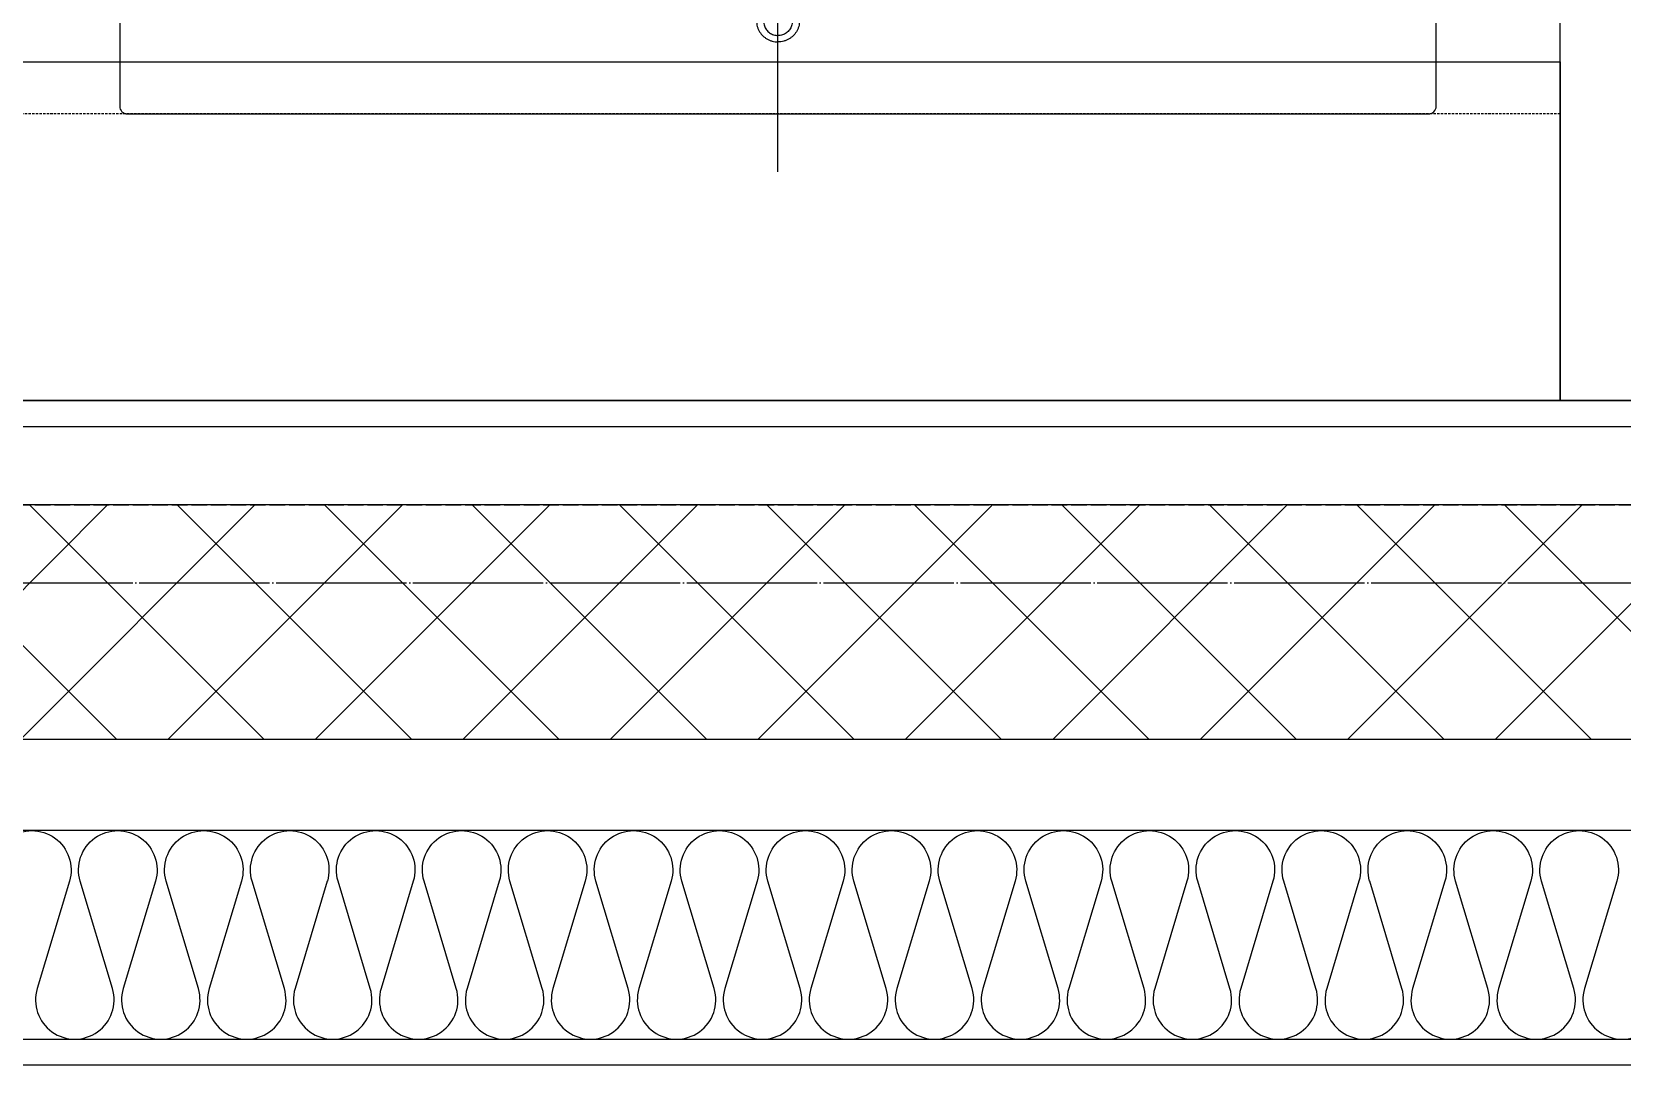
# Model space of a CAD drawing. Header units: millimetres. Extents: x 18456 to 179493, y -203649 to 469211.
# Drawn here: x 107713 to 108323, y 132679 to 133075 of the extents above; entities that cross this region are included whole.
import ezdxf

# ---------------------------------------------------------------- set-up
doc = ezdxf.new("R2010")
doc.units = ezdxf.units.MM
for name, pattern in [('X-평면도(기본형)$0$CEN', [52.5, 50, -1, 0.5, -1]), ('X-평면도(기본형)$0$HID', [2.8, 1.8, -1]), ('X-평면도(기본형)$0$HID2', [7.5, 6, -1.5]), ('X-평면도(기본형)$0$HIDDENX2', [0.75, 0.5, -0.25])]:
    doc.linetypes.add(name, pattern=pattern)
for name, color, linetype, true_color in [('X-평면도(기본형)$0$40HAT', 9, 'Continuous', 0x808080), ('X-평면도(기본형)$0$CEN', 1, 'X-평면도(기본형)$0$CEN', 0xff0000), ('X-평면도(기본형)$0$FIN', 9, 'Continuous', 0x808080), ('X-평면도(기본형)$0$FUR', 6, 'Continuous', 0xff00ff), ('X-평면도(기본형)$0$INS', 9, 'Continuous', 0x808080), ('X-평면도(기본형)$0$INSUL', 9, 'Continuous', 0x808080), ('X-평면도(기본형)$0$KITC', 6, 'Continuous', 0xff00ff), ('X-평면도(기본형)$0$MC', 7, 'Continuous', 0x7f7fff), ('X-평면도(기본형)$0$UIS', 7, 'X-평면도(기본형)$0$HID2', 0x000000), ('X-평면도(기본형)$0$W1', 2, 'Continuous', 0xffff00), ('X-평면도(기본형)$0$W2', 3, 'Continuous', 0x00ff00)]:
    doc.layers.add(name, color=color, linetype=linetype, true_color=true_color)

# ---------------------------------------------------------------- blocks, each defined once
blk = doc.blocks.new('X-평면도(기본형)$0$SB1703 1500')
at = {"layer": 'X-평면도(기본형)$0$FUR', "color": 8, "linetype": 'X-평면도(기본형)$0$HIDDENX2', "ltscale": 2, "true_color": 0x808080}
for points, degree in [([(0, 800), (0, 299.01), (0, 165.65), (0, 0)], 3), ([(0, 0), (750, 0), (1500, 0)], 2)]:
    blk.add_open_spline(points, degree=degree, dxfattribs=at)
at = {"layer": 'X-평면도(기본형)$0$FUR'}
for points, degree in [([(0, 800), (0, 299.01), (0, 165.65), (0, 0)], 3), ([(0, 0), (750, 0), (1500, 0)], 2)]:
    blk.add_open_spline(points, degree=degree, dxfattribs=at)
blk = doc.blocks.new('X-평면도(기본형)$0$세면대_공통')
at = {"layer": 'X-평면도(기본형)$0$FUR', "color": 1, "true_color": 0xff0000}
blk.add_line((765264.28, -195403.28, 0.03), (765264.28, -195892.78, -0.59), dxfattribs=at)
at = {"layer": 'X-평면도(기본형)$0$FUR'}
for p, q in [((765011.78, -195428.53, 0), (765011.78, -195860.53, 0)), ((765513.78, -195425.53, 0), (765014.78, -195425.53, 0)), ((765516.78, -195860.53, 0), (765516.78, -195428.53, 0))]:
    blk.add_line(p, q, dxfattribs=at)
for centre, start, end in [((765014.78, -195428.53, 0), 90, 180), ((765513.78, -195428.53, 0), 0, 90)]:
    blk.add_arc(centre, 3, start, end, dxfattribs=at)
at = {"layer": 'X-평면도(기본형)$0$FUR', "color": 8, "true_color": 0x808080}
for points, knots in [([(765260.66, -195468.61, 0.25), (765260.42, -195468.49, 0.25), (765259.86, -195468.21, 0.25), (765259.03, -195467.62, 0.25), (765258.21, -195466.87, 0.25), (765257.49, -195466, 0.25), (765256.91, -195465.05, 0.25), (765256.46, -195464.03, 0.25), (765256.15, -195462.96, 0.25), (765256, -195461.86, 0.25), (765256, -195460.75, 0.25), (765256.15, -195459.64, 0.25), (765256.46, -195458.57, 0.25), (765256.91, -195457.55, 0.25), (765257.49, -195456.6, 0.25), (765258.21, -195455.74, 0.25), (765259.03, -195454.98, 0.25), (765259.96, -195454.34, 0.25), (765260.96, -195453.83, 0.25), (765262.02, -195453.46, 0.25), (765263.13, -195453.22, 0.25), (765263.88, -195453.19, 0.25), (765264.26, -195453.18, 0.25)], [0, 0, 0, 0, 0.779641, 1.899981, 3.018043, 4.133781, 5.247319, 6.358945, 7.469092, 8.578305, 9.687198, 10.796411, 11.906559, 13.018185, 14.131722, 15.24746, 16.365523, 17.485863, 18.608264, 19.732358, 20.857655, 21.983576, 21.983576, 21.983576, 21.983576]), ([(765267.85, -195468.61, 0.25), (765268.09, -195468.49, 0.25), (765268.65, -195468.21, 0.25), (765269.48, -195467.62, 0.25), (765270.3, -195466.87, 0.25), (765271.02, -195466, 0.25), (765271.6, -195465.05, 0.25), (765272.05, -195464.03, 0.25), (765272.36, -195462.96, 0.25), (765272.51, -195461.86, 0.25), (765272.51, -195460.75, 0.25), (765272.36, -195459.64, 0.25), (765272.05, -195458.57, 0.25), (765271.6, -195457.55, 0.25), (765271.02, -195456.6, 0.25), (765270.3, -195455.74, 0.25), (765269.48, -195454.98, 0.25), (765268.55, -195454.34, 0.25), (765267.55, -195453.83, 0.25), (765266.49, -195453.46, 0.25), (765265.38, -195453.22, 0.25), (765264.63, -195453.19, 0.25), (765264.26, -195453.18, 0.25)], [0, 0, 0, 0, 0.779641, 1.899981, 3.018043, 4.133781, 5.247319, 6.358945, 7.469092, 8.578305, 9.687198, 10.796411, 11.906559, 13.018185, 14.131722, 15.24746, 16.365523, 17.485863, 18.608264, 19.732358, 20.857655, 21.983576, 21.983576, 21.983576, 21.983576]), ([(765264.26, -195466.46, 0.25), (765263.97, -195466.45, 0.25), (765263.39, -195466.42, 0.25), (765262.55, -195466.21, 0.25), (765261.75, -195465.89, 0.25), (765261.01, -195465.44, 0.25), (765260.35, -195464.89, 0.25), (765259.79, -195464.24, 0.25), (765259.33, -195463.51, 0.25), (765259, -195462.72, 0.25), (765258.8, -195461.89, 0.25), (765258.73, -195461.04, 0.25), (765258.8, -195460.19, 0.25), (765259, -195459.36, 0.25), (765259.33, -195458.57, 0.25), (765259.79, -195457.84, 0.25), (765260.35, -195457.2, 0.25), (765261.01, -195456.64, 0.25), (765261.75, -195456.2, 0.25), (765262.55, -195455.87, 0.25), (765263.39, -195455.66, 0.25), (765263.97, -195455.64, 0.25), (765264.26, -195455.63, 0.25)], [0, 0, 0, 0, 0.86297, 1.725311, 2.586453, 3.445943, 4.303488, 5.158981, 6.012519, 6.86439, 7.715048, 8.565068, 9.415087, 10.265745, 11.117617, 11.971155, 12.826648, 13.684192, 14.543682, 15.404825, 16.267165, 17.130135, 17.130135, 17.130135, 17.130135]), ([(765264.26, -195466.43, 0.25), (765264.54, -195466.42, 0.25), (765265.11, -195466.39, 0.25), (765265.95, -195466.18, 0.25), (765266.75, -195465.86, 0.25), (765267.48, -195465.42, 0.25), (765268.14, -195464.87, 0.25), (765268.7, -195464.22, 0.25), (765269.15, -195463.5, 0.25), (765269.48, -195462.71, 0.25), (765269.68, -195461.89, 0.25), (765269.75, -195461.04, 0.25), (765269.68, -195460.2, 0.25), (765269.48, -195459.37, 0.25), (765269.15, -195458.59, 0.25), (765268.7, -195457.86, 0.25), (765268.14, -195457.22, 0.25), (765267.48, -195456.67, 0.25), (765266.75, -195456.22, 0.25), (765265.95, -195455.9, 0.25), (765265.11, -195455.69, 0.25), (765264.54, -195455.67, 0.25), (765264.26, -195455.66, 0.25)], [0, 0, 0, 0, 0.858106, 1.715587, 2.571876, 3.426523, 4.279234, 5.129906, 5.978634, 6.825704, 7.671568, 8.516797, 9.362027, 10.207891, 11.054961, 11.903689, 12.75436, 13.607072, 14.461718, 15.318007, 16.175488, 17.033595, 17.033595, 17.033595, 17.033595])]:
    blk.add_open_spline(points, degree=3, knots=knots, dxfattribs=at)
blk = doc.blocks.new('X-평면도(기본형)$0$ba15002200')
at = {"layer": 'X-평면도(기본형)$0$FUR', "linetype": 'X-평면도(기본형)$0$HID', "ltscale": 0.5}
blk.add_line((110, 1400), (110, 0), dxfattribs=at)
at = {"layer": 'X-평면도(기본형)$0$FUR'}
blk.add_lwpolyline([(0, 0), (130, 0), (130, 1400), (0, 1400)], close=True, dxfattribs=at)
at = {"layer": 'X-평면도(기본형)$0$MC'}
blk.add_lwpolyline([(0, 2200), (1500, 2200), (1500, 0), (0, 0)], close=True, dxfattribs=at)
at = {"layer": 'X-평면도(기본형)$0$FUR'}
blk.add_blockref('X-평면도(기본형)$0$SB1703 1500', (0, 1400), dxfattribs=at)
at = {"layer": 'X-평면도(기본형)$0$FUR', "xscale": -1, "rotation": 90}
blk.add_blockref('X-평면도(기본형)$0$세면대_공통', (-195315.53, 766364.28, 0), dxfattribs=at)
blk = doc.blocks.new('U45 (X-평면도(기본형)$0$ins-l)')
at = {"layer": 'X-평면도(기본형)$0$INSUL', "color": 8, "true_color": 0x808080}
for p, q in [((1335.28, 75.76), (1319.82, 24.24)), ((1355.89, 24.24), (1340.43, 75.76)), ((1376.5, 75.76), (1361.04, 24.24)), ((1397.11, 24.24), (1381.65, 75.76)), ((1417.72, 75.76), (1402.26, 24.24)), ((1438.33, 24.24), (1422.87, 75.76)), ((1458.94, 75.76), (1443.48, 24.24)), ((1479.55, 24.24), (1464.09, 75.76)), ((1500.16, 75.76), (1484.7, 24.24)), ((1520.77, 24.24), (1505.31, 75.76)), ((1541.38, 75.76), (1525.92, 24.24)), ((1561.99, 24.24), (1546.53, 75.76)), ((1582.6, 75.76), (1567.14, 24.24)), ((1603.21, 24.24), (1587.75, 75.76)), ((1623.82, 75.76), (1608.36, 24.24)), ((1644.43, 24.24), (1628.97, 75.76)), ((1665.04, 75.76), (1649.58, 24.24)), ((1685.65, 24.24), (1670.19, 75.76)), ((1706.26, 75.76), (1690.8, 24.24)), ((1726.87, 24.24), (1711.41, 75.76)), ((1747.48, 75.76), (1732.02, 24.24)), ((1768.09, 24.24), (1752.63, 75.76)), ((1788.7, 75.76), (1773.24, 24.24)), ((1809.31, 24.24), (1793.85, 75.76)), ((1829.92, 75.76), (1814.46, 24.24)), ((1850.53, 24.24), (1835.07, 75.76)), ((1871.14, 75.76), (1855.68, 24.24)), ((1891.75, 24.24), (1876.29, 75.76)), ((1912.36, 75.76), (1896.9, 24.24)), ((1932.97, 24.24), (1917.51, 75.76)), ((1953.58, 75.76), (1938.12, 24.24)), ((1974.19, 24.24), (1958.73, 75.76)), ((1994.8, 75.76), (1979.34, 24.24)), ((2015.4, 24.24), (1999.95, 75.76)), ((2036.01, 75.76), (2020.56, 24.24)), ((2056.62, 24.24), (2041.17, 75.76)), ((2077.23, 75.76), (2061.78, 24.24))]:
    blk.add_line(p, q, dxfattribs=at)
at = {"layer": 'X-평면도(기본형)$0$INSUL', "color": 8, "true_color": 0x808080, "extrusion": (0, 0, -1)}
for centre in [(-1317.25, 81.17), (-1358.47, 81.17), (-1399.69, 81.17), (-1440.91, 81.17), (-1482.13, 81.17), (-1523.35, 81.17), (-1564.56, 81.17), (-1605.78, 81.17), (-1647, 81.17), (-1688.22, 81.17), (-1729.44, 81.17), (-1770.66, 81.17), (-1811.88, 81.17), (-1853.1, 81.17), (-1894.32, 81.17), (-1935.54, 81.17), (-1976.76, 81.17), (-2017.98, 81.17), (-2059.2, 81.17)]:
    blk.add_arc(centre, 18.83, 343.30076, 196.69924, dxfattribs=at)
at = {"layer": 'X-평면도(기본형)$0$INSUL', "color": 8, "true_color": 0x808080}
for centre in [(1337.86, 18.83), (1379.08, 18.83), (1420.3, 18.83), (1461.52, 18.83), (1502.74, 18.83), (1543.96, 18.83), (1585.17, 18.83), (1626.39, 18.83), (1667.61, 18.83), (1708.83, 18.83), (1750.05, 18.83), (1791.27, 18.83), (1832.49, 18.83), (1873.71, 18.83), (1914.93, 18.83), (1956.15, 18.83), (1997.37, 18.83), (2038.59, 18.83), (2079.81, 18.83)]:
    blk.add_arc(centre, 18.83, 163.30076, 16.69924, dxfattribs=at)

msp = doc.modelspace()

# ---------------------------------------------------------------- hatches: boundary and pattern name
at = {"layer": 'X-평면도(기본형)$0$40HAT'}
h = msp.add_hatch(dxfattribs=at)
h.set_pattern_fill('H3', color=256, scale=40, style=0, pattern_type=2)
h.set_pattern_definition([(315, (-266331.984, -31820.326), (28.2842712, 28.2842712), []), (45, (-266331.984, -31820.326), (-28.2842712, 28.2842712), [])])
h.paths.add_polyline_path([(109139.63, 134473.95), (109229.63, 134473.95), (109229.63, 132803.95), (106859.63, 132803.95), (106859.63, 132893.95), (109139.63, 132893.95)], flags=0)

# ---------------------------------------------------------------- linework, layer by layer
at = {"layer": 'X-평면도(기본형)$0$CEN'}
msp.add_line((109169.63, 132863.95), (106459.63, 132863.95), dxfattribs=at)
at = {"layer": 'X-평면도(기본형)$0$FIN'}
msp.add_line((109109.63, 132923.95), (106889.63, 132923.95), dxfattribs=at)
at = {"layer": 'X-평면도(기본형)$0$INS'}
for p, q in [((110039.63, 132768.95), (106659.63, 132768.95)), ((104204.63, 132688.95), (110119.63, 132688.95))]:
    msp.add_line(p, q, dxfattribs=at)
at = {"layer": 'X-평면도(기본형)$0$UIS'}
msp.add_lwpolyline([(104649.63, 141223.95), (104649.63, 133128.95), (106659.63, 133128.95), (106659.63, 132803.95), (106859.63, 132803.95), (106859.63, 132893.95), (109139.63, 132893.95), (109139.63, 133128.95), (109679.63, 133128.95), (109679.63, 134473.95)], dxfattribs=at)
at = {"layer": 'X-평면도(기본형)$0$W1'}
msp.add_line((110129.63, 132678.95), (102994.63, 132678.95), dxfattribs=at)
at = {"layer": 'X-평면도(기본형)$0$W2'}
for p, q in [((109139.63, 132893.95), (106859.63, 132893.95)), ((109229.63, 132803.95), (106859.63, 132803.95))]:
    msp.add_line(p, q, dxfattribs=at)

# ---------------------------------------------------------------- block references
at = {"layer": 'X-평면도(기본형)$0$INSUL', "xscale": 0.7999999999999996, "yscale": 0.7999999999999996, "zscale": 0.7999999999999996}
msp.add_blockref('U45 (X-평면도(기본형)$0$ins-l)', (106659.63, 132688.95), dxfattribs=at)
at = {"layer": 'X-평면도(기본형)$0$KITC', "xscale": -1, "rotation": 270}
msp.add_blockref('X-평면도(기본형)$0$ba15002200', (106899.63, 132933.95), dxfattribs=at)

doc.saveas('drawing.dxf')
